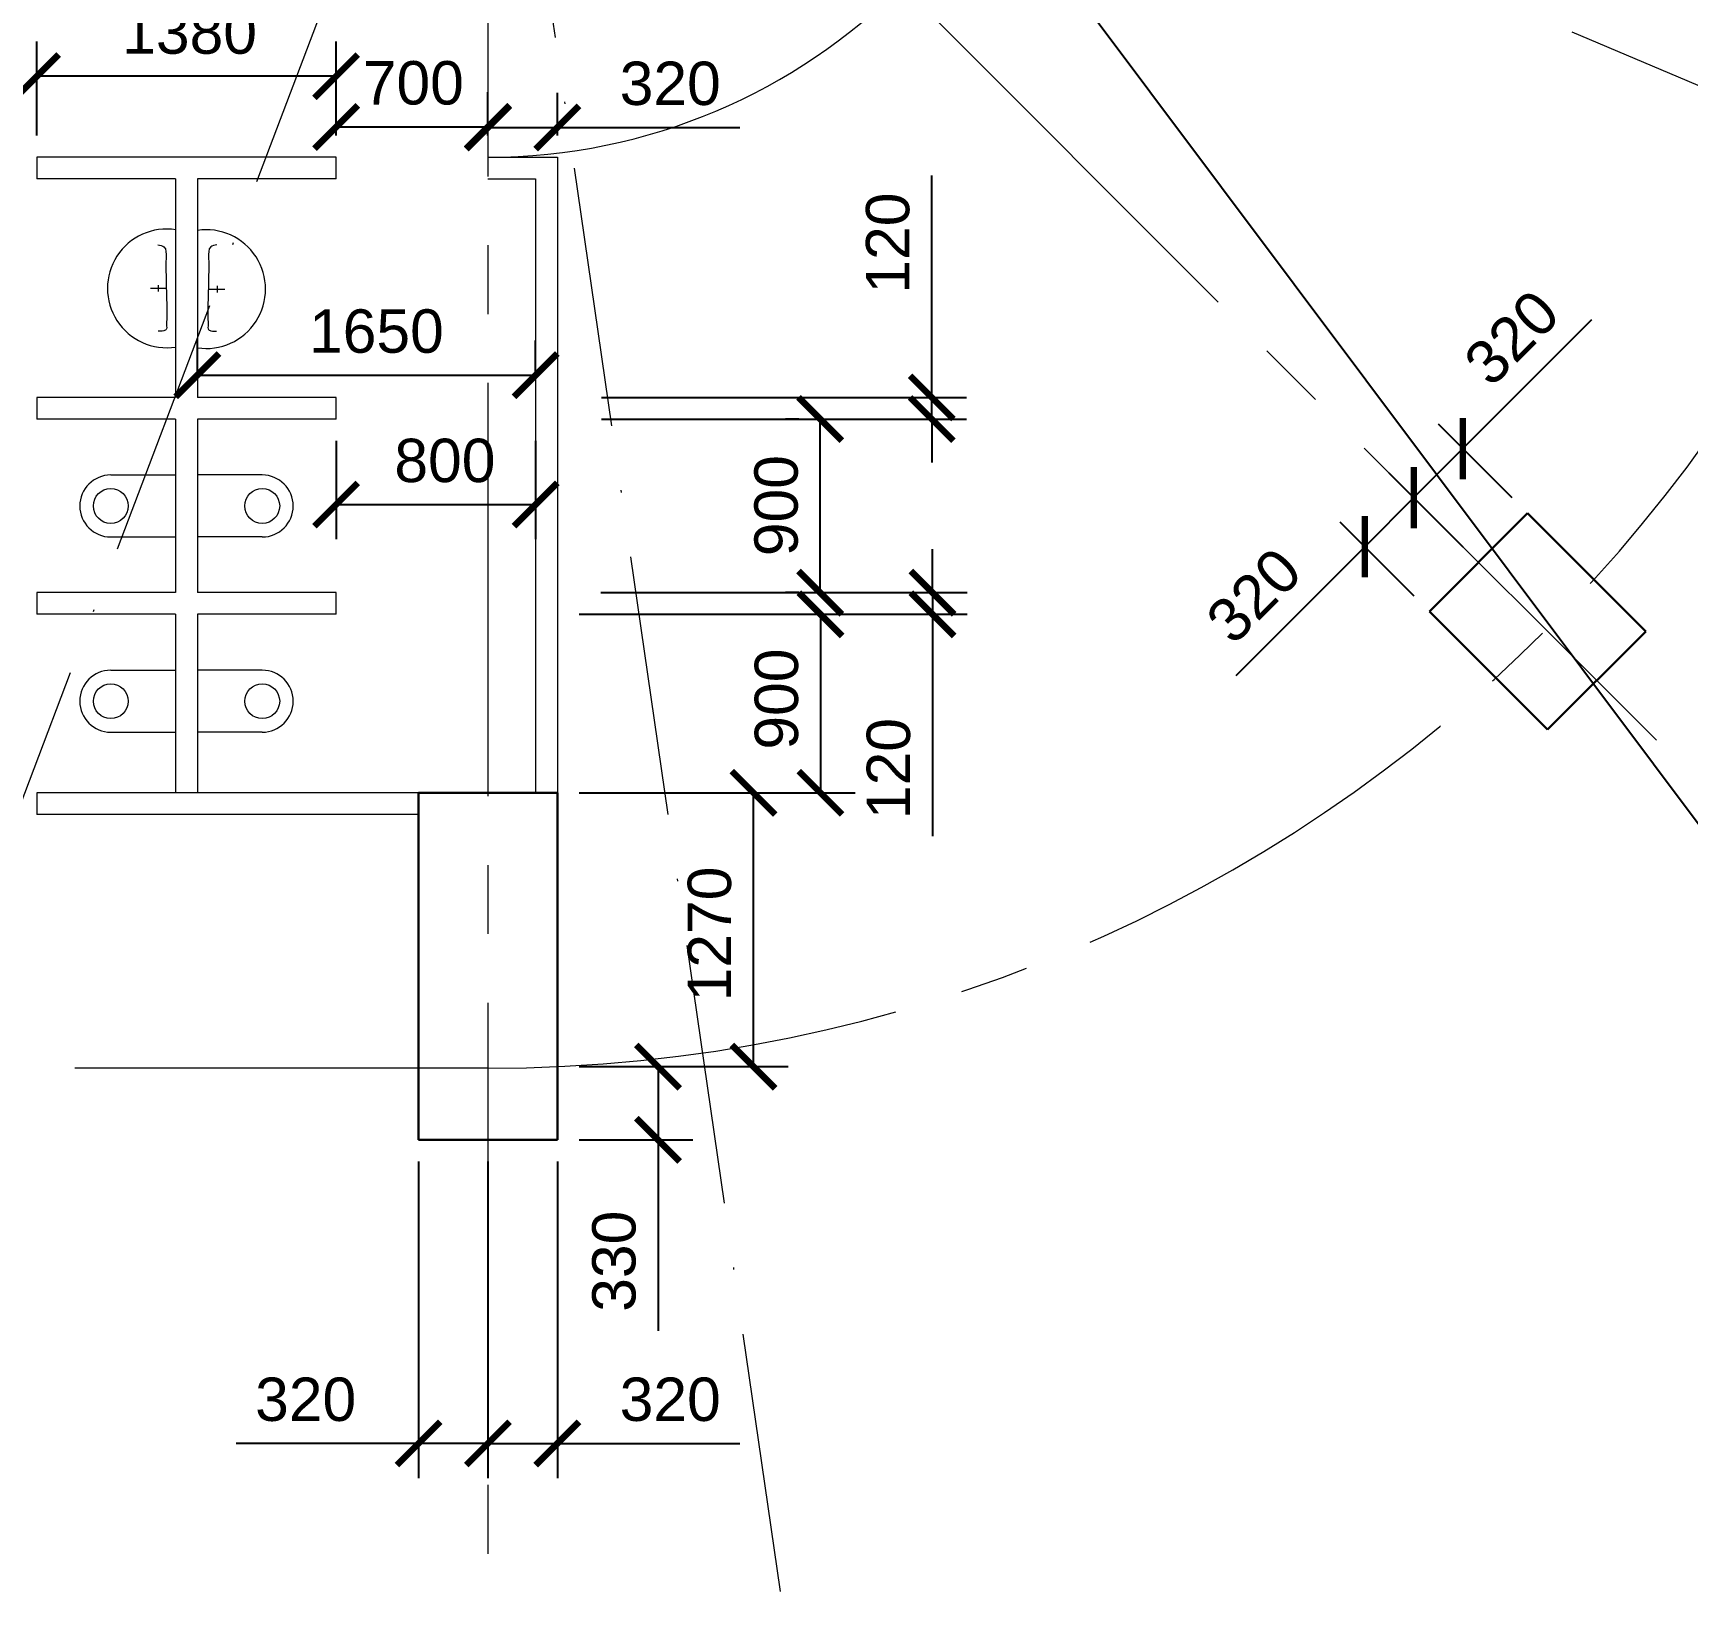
# Model space of a CAD drawing. Header units: millimetres. Extents: x -273 to 3634, y 3015 to 4572.
# Drawn here: x 2526.4 to 2602.7, y 3849.1 to 3921 of the extents above; entities that cross this region are included whole.
import ezdxf

# ---------------------------------------------------------------- set-up
doc = ezdxf.new("R2010")
doc.units = ezdxf.units.MM
doc.linetypes.add('ACAD_ISO10W100', pattern=[18, 12, -3, 0, -3])
doc.linetypes.add('CENTER2', pattern=[28.575, 19.05, -3.175, 3.175, -3.175])
doc.layers.add('@', color=250, linetype='Continuous', lineweight=60)
doc.styles.get("Standard").update_dxf_attribs({"font": 'arial.ttf', "height": 2})
doc.dimstyles.new('ISO-25', dxfattribs={"dimtxt": 2, "dimasz": 2, "dimexe": 1.6, "dimexo": 1, "dimgap": 1, "dimtad": 1, "dimdsep": 46, "dimtxsty": 'Standard', "dimblk": 'ARCHTICK', "dimcen": 2, "dimadec": 0, "dimazin": 0, "dimtfac": 1, "dimtmove": 0, "dimatfit": 3, "dimfxl": 1, "dimarcsym": 0})

# ---------------------------------------------------------------- blocks, each defined once
blk = doc.blocks.new('_ArchTick')
at = {"color": 0, "linetype": 'ByBlock', "lineweight": 15, "const_width": 0.15}
blk.add_lwpolyline([(-0.5, -0.5), (0.5, 0.5)], dxfattribs=at)
blk = doc.blocks.new('*D163')
at = {"layer": '@', "color": 0, "lineweight": -2, "transparency": 16777216}
blk.add_line((2645.608, 3863.439), (2635.243, 3871.759), dxfattribs=at)
blk.add_arc((2547.349, 3942.314), 114.31, 315, 321.24476, dxfattribs=at)
at = {"layer": 'Defpoints', "color": 0, "lineweight": 15, "transparency": 16777216}
for p in [(2547.349, 3942.314), (2631.061, 3864.475), (2646.388, 3862.813), (2651.067, 3859.057), (2663.873, 3825.791)]:
    blk.add_point(p, dxfattribs=at)
at = {"layer": '@', "color": 0, "lineweight": -2, "transparency": 16777216, "xscale": 2, "yscale": 2, "zscale": 2}
for p, rotation in [((2636.491, 3870.757), 51.24475999005271), ((2628.179, 3861.485), 225.0000000000001)]:
    blk.add_blockref('_ArchTick', p, dxfattribs=dict(at, rotation=rotation))
at = {"layer": '@', "color": 0, "lineweight": 15, "transparency": 16777216, "insert": (2631.423, 3867.881), "char_height": 2, "attachment_point": 5, "rotation": 48.48051}
blk.add_mtext('1625', dxfattribs=at)
blk = doc.blocks.new('*D164')
at = {"layer": '@', "color": 0, "lineweight": -2, "transparency": 16777216}
blk.add_line((2626.225, 3844.056), (2617.901, 3854.425), dxfattribs=at)
blk.add_arc((2547.349, 3942.314), 114.303, 308.75524, 315, dxfattribs=at)
at = {"layer": 'Defpoints', "color": 0, "lineweight": 15, "transparency": 16777216}
for p in [(2547.349, 3942.314), (2622.093, 3855.835), (2626.851, 3843.276), (2630.607, 3838.597), (2663.873, 3825.791)]:
    blk.add_point(p, dxfattribs=at)
at = {"layer": '@', "color": 0, "lineweight": -2, "transparency": 16777216, "xscale": 2, "yscale": 2, "zscale": 2}
for p, rotation in [((2628.174, 3861.49), 45.0000000000004), ((2618.903, 3853.178), 218.7552400099466)]:
    blk.add_blockref('_ArchTick', p, dxfattribs=dict(at, rotation=rotation))
at = {"layer": '@', "color": 0, "lineweight": 15, "transparency": 16777216, "insert": (2622.818, 3859.177), "char_height": 2, "attachment_point": 5, "rotation": 42.23188}
blk.add_mtext('1625', dxfattribs=at)
blk = doc.blocks.new('*D167')
at = {"layer": '@', "color": 0, "lineweight": -2, "transparency": 16777216}
blk.add_line((2582.453, 3821.303), (2578.775, 3833.983), dxfattribs=at)
blk.add_arc((2547.349, 3942.314), 114.397, 278.24697, 286.17674, dxfattribs=at)
at = {"layer": 'Defpoints', "color": 0, "lineweight": 15, "transparency": 16777216}
for p in [(2547.349, 3942.314), (2568.962, 3829.977), (2582.732, 3820.343), (2584.41, 3814.557), (2568.636, 3795.449)]:
    blk.add_point(p, dxfattribs=at)
at = {"layer": '@', "color": 0, "lineweight": -2, "transparency": 16777216, "xscale": 2, "yscale": 2, "zscale": 2}
for p, rotation in [((2579.221, 3832.446), 16.17674262462617), ((2563.759, 3829.1), 188.2469675792396)]:
    blk.add_blockref('_ArchTick', p, dxfattribs=dict(at, rotation=rotation))
at = {"layer": '@', "color": 0, "lineweight": 15, "transparency": 16777216, "insert": (2571.683, 3832.604), "char_height": 2, "attachment_point": 5, "rotation": 12.50577}
blk.add_mtext('1750', dxfattribs=at)
blk = doc.blocks.new('*D168')
at = {"layer": '@', "color": 0, "lineweight": -2, "transparency": 16777216}
blk.add_arc((2547.349, 3942.314), 114.475, 270, 278.24697, dxfattribs=at)
at = {"layer": 'Defpoints', "color": 0, "lineweight": 15, "transparency": 16777216}
for p in [(2547.349, 4076.356), (2547.349, 3942.314), (2552.84, 3827.971), (2568.636, 3795.449), (2547.349, 3783.059)]:
    blk.add_point(p, dxfattribs=at)
at = {"layer": '@', "color": 0, "lineweight": -2, "transparency": 16777216, "xscale": 2, "yscale": 2, "zscale": 2}
for p, rotation in [((2563.77, 3829.023), 8.246967579239435), ((2547.349, 3827.84), 180)]:
    blk.add_blockref('_ArchTick', p, dxfattribs=dict(at, rotation=rotation))
at = {"layer": '@', "color": 0, "lineweight": 15, "transparency": 16777216, "insert": (2555.761, 3830.176), "char_height": 2, "attachment_point": 5, "rotation": 4.28991}
blk.add_mtext('1625', dxfattribs=at)
blk = doc.blocks.new('*D169')
at = {"layer": '@', "color": 0, "lineweight": -2, "transparency": 16777216}
blk.add_line((2499.667, 3825.685), (2504.087, 3837.333), dxfattribs=at)
blk.add_arc((2547.349, 3951.334), 123.534, 249.21868, 270, dxfattribs=at)
at = {"layer": 'Defpoints', "color": 0, "lineweight": 15, "transparency": 16777216}
for p in [(2547.349, 4076.356), (2517.769, 3831.394), (2499.312, 3824.75), (2495.731, 3815.314), (2547.349, 3783.059)]:
    blk.add_point(p, dxfattribs=at)
at = {"layer": '@', "color": 0, "lineweight": -2, "transparency": 16777216, "xscale": 2, "yscale": 2, "zscale": 2, "rotation": 159.2186816920982}
blk.add_blockref('_ArchTick', (2503.519, 3835.837), dxfattribs=at)
at = {"layer": '@', "color": 0, "lineweight": -2, "transparency": 16777216, "xscale": 2, "yscale": 2, "zscale": 2}
blk.add_blockref('_ArchTick', (2547.349, 3827.8), dxfattribs=at)
at = {"layer": '@', "color": 0, "lineweight": 15, "transparency": 16777216, "insert": (2526.293, 3831.66), "char_height": 2, "attachment_point": 5, "rotation": 350.02105}
blk.add_mtext('5320', dxfattribs=at)
blk = doc.blocks.new('*D294')
at = {"layer": '@', "color": 0, "lineweight": -2, "transparency": 16777216}
blk.add_line((2529.276, 4067.011), (2530.466, 4058.802), dxfattribs=at)
blk.add_arc((2547.349, 3942.314), 119.305, 90, 98.24697, dxfattribs=at)
at = {"layer": 'Defpoints', "color": 0, "lineweight": 15, "transparency": 16777216}
for p in [(2547.349, 4076.356), (2528.272, 4073.939), (2529.133, 4068.001), (2535.919, 4061.071), (2547.349, 3783.059)]:
    blk.add_point(p, dxfattribs=at)
at = {"layer": '@', "color": 0, "lineweight": -2, "transparency": 16777216, "xscale": 2, "yscale": 2, "zscale": 2}
blk.add_blockref('_ArchTick', (2547.349, 4061.62), dxfattribs=at)
at = {"layer": '@', "color": 0, "lineweight": -2, "transparency": 16777216, "xscale": 2, "yscale": 2, "zscale": 2, "rotation": 188.2469675792458}
blk.add_blockref('_ArchTick', (2530.236, 4060.386), dxfattribs=at)
at = {"layer": '@', "color": 0, "lineweight": 15, "transparency": 16777216, "insert": (2538.895, 4063.346), "char_height": 2, "attachment_point": 5, "rotation": 3.99578}
blk.add_mtext('1625', dxfattribs=at)
blk = doc.blocks.new('*D295')
at = {"layer": '@', "color": 0, "lineweight": -2, "transparency": 16777216}
blk.add_line((2565.423, 4067.011), (2564.234, 4058.805), dxfattribs=at)
blk.add_arc((2547.349, 3942.314), 119.308, 81.75303, 90, dxfattribs=at)
at = {"layer": 'Defpoints', "color": 0, "lineweight": 15, "transparency": 16777216}
for p in [(2547.349, 4076.356), (2566.427, 4073.939), (2565.566, 4068.001), (2553.072, 4061.485), (2547.349, 3783.059)]:
    blk.add_point(p, dxfattribs=at)
at = {"layer": '@', "color": 0, "lineweight": -2, "transparency": 16777216, "xscale": 2, "yscale": 2, "zscale": 2}
for p, rotation in [((2547.349, 4061.623), 180), ((2564.463, 4060.389), 351.7530324207572)]:
    blk.add_blockref('_ArchTick', p, dxfattribs=dict(at, rotation=rotation))
at = {"layer": '@', "color": 0, "lineweight": 15, "transparency": 16777216, "insert": (2556.335, 4063.311), "char_height": 2, "attachment_point": 5, "rotation": 355.75268}
blk.add_mtext('1625', dxfattribs=at)
blk = doc.blocks.new('*D323')
at = {"layer": '@', "color": 0, "lineweight": -2, "transparency": 16777216}
for start, end in [(103.52849, 117.05698), (45, 90), (17.94302, 31.47151)]:
    blk.add_arc((2547.349, 3942.314), 8.49, start, end, dxfattribs=at)
at = {"layer": '@', "color": 0, "lineweight": 15, "transparency": 16777216}
for points in [[(2545.324, 3950.9), (2545.403, 3950.238), (2547.349, 3950.805)], [(2554.329, 3946.541), (2554.853, 3946.953), (2553.353, 3948.318)]]:
    blk.add_solid(points, dxfattribs=at)
at = {"layer": 'Defpoints', "color": 0, "lineweight": 15, "transparency": 16777216}
for p in [(2547.349, 4076.356), (2663.207, 4058.172), (2549.547, 3950.515), (2547.349, 3942.314), (2547.349, 3783.059)]:
    blk.add_point(p, dxfattribs=at)
at = {"layer": '@', "color": 0, "lineweight": 15, "transparency": 16777216, "insert": (2551.595, 3951.925), "char_height": 2, "attachment_point": 5, "rotation": 336.16517}
blk.add_mtext('45°', dxfattribs=at)
blk = doc.blocks.new('*D333')
at = {"layer": '@', "color": 0, "lineweight": -2, "transparency": 16777216}
for p, q in [((2592.307, 3901.882), (2598.255, 3907.829)), ((2594.584, 3899.605), (2591.176, 3903.013)), ((2590.045, 3899.619), (2592.307, 3901.882)), ((2592.321, 3897.342), (2588.913, 3900.751))]:
    blk.add_line(p, q, dxfattribs=at)
at = {"layer": 'Defpoints', "color": 0, "lineweight": 15, "transparency": 16777216}
for p in [(2590.045, 3899.619), (2595.291, 3898.898), (2593.029, 3896.635)]:
    blk.add_point(p, dxfattribs=at)
at = {"layer": '@', "color": 0, "lineweight": -2, "transparency": 16777216, "xscale": 2, "yscale": 2, "zscale": 2}
for p, rotation in [((2592.307, 3901.882), 45), ((2590.045, 3899.619), 225)]:
    blk.add_blockref('_ArchTick', p, dxfattribs=dict(at, rotation=rotation))
at = {"layer": '@', "color": 0, "lineweight": 15, "transparency": 16777216, "insert": (2594.558, 3906.992), "char_height": 2, "attachment_point": 5, "rotation": 45}
blk.add_mtext('320', dxfattribs=at)
blk = doc.blocks.new('*D334')
at = {"layer": '@', "color": 0, "lineweight": -2, "transparency": 16777216}
for p, q in [((2592.321, 3897.342), (2588.913, 3900.751)), ((2590.045, 3899.619), (2587.782, 3897.357)), ((2590.059, 3895.08), (2586.65, 3898.488)), ((2587.782, 3897.357), (2581.835, 3891.409))]:
    blk.add_line(p, q, dxfattribs=at)
at = {"layer": 'Defpoints', "color": 0, "lineweight": 15, "transparency": 16777216}
for p in [(2590.045, 3899.619), (2593.029, 3896.635), (2590.766, 3894.373)]:
    blk.add_point(p, dxfattribs=at)
at = {"layer": '@', "color": 0, "lineweight": -2, "transparency": 16777216, "xscale": 2, "yscale": 2, "zscale": 2}
for p, rotation in [((2590.045, 3899.619), 45.00000000000576), ((2587.782, 3897.357), 225.0000000000057)]:
    blk.add_blockref('_ArchTick', p, dxfattribs=dict(at, rotation=rotation))
at = {"layer": '@', "color": 0, "lineweight": 15, "transparency": 16777216, "insert": (2582.671, 3895.106), "char_height": 2, "attachment_point": 5, "rotation": 45}
blk.add_mtext('320', dxfattribs=at)
blk = doc.blocks.new('*D335')
at = {"layer": '@', "color": 0, "lineweight": -2, "transparency": 16777216}
for p, q in [((2526.549, 3916.314), (2526.549, 3920.647)), ((2540.349, 3916.314), (2540.349, 3920.647)), ((2540.349, 3919.047), (2526.549, 3919.047))]:
    blk.add_line(p, q, dxfattribs=at)
at = {"layer": 'Defpoints', "color": 0, "lineweight": 15, "transparency": 16777216}
for p in [(2526.549, 3919.047), (2526.549, 3915.314), (2540.349, 3915.314)]:
    blk.add_point(p, dxfattribs=at)
at = {"layer": '@', "color": 0, "lineweight": -2, "transparency": 16777216, "xscale": 2, "yscale": 2, "zscale": 2, "rotation": 180}
blk.add_blockref('_ArchTick', (2526.549, 3919.047), dxfattribs=at)
at = {"layer": '@', "color": 0, "lineweight": -2, "transparency": 16777216, "xscale": 2, "yscale": 2, "zscale": 2}
blk.add_blockref('_ArchTick', (2540.349, 3919.047), dxfattribs=at)
at = {"layer": '@', "color": 0, "lineweight": 15, "transparency": 16777216, "insert": (2533.592, 3921.069), "char_height": 2, "attachment_point": 5}
blk.add_mtext('1380', dxfattribs=at)
blk = doc.blocks.new('*D344')
at = {"layer": '@', "color": 0, "lineweight": -2, "transparency": 16777216}
for p, q in [((2533.949, 3905.242), (2533.949, 3906.864)), ((2549.549, 3905.242), (2549.549, 3906.864)), ((2533.949, 3905.264), (2549.549, 3905.264))]:
    blk.add_line(p, q, dxfattribs=at)
at = {"layer": 'Defpoints', "color": 0, "lineweight": 15, "transparency": 16777216}
for p in [(2549.549, 3905.264), (2533.949, 3904.242), (2549.549, 3904.242)]:
    blk.add_point(p, dxfattribs=at)
at = {"layer": '@', "color": 0, "lineweight": -2, "transparency": 16777216, "xscale": 2, "yscale": 2, "zscale": 2, "rotation": 180}
blk.add_blockref('_ArchTick', (2533.949, 3905.264), dxfattribs=at)
at = {"layer": '@', "color": 0, "lineweight": -2, "transparency": 16777216, "xscale": 2, "yscale": 2, "zscale": 2}
blk.add_blockref('_ArchTick', (2549.549, 3905.264), dxfattribs=at)
at = {"layer": '@', "color": 0, "lineweight": 15, "transparency": 16777216, "insert": (2542.206, 3907.285), "char_height": 2, "attachment_point": 5}
blk.add_mtext('1650', dxfattribs=at)
blk = doc.blocks.new('*D345')
at = {"layer": '@', "color": 0, "lineweight": -2, "transparency": 16777216}
for p, q in [((2540.349, 3916.314), (2540.349, 3918.308)), ((2547.349, 3916.314), (2547.349, 3918.308)), ((2540.349, 3916.708), (2547.349, 3916.708))]:
    blk.add_line(p, q, dxfattribs=at)
at = {"layer": 'Defpoints', "color": 0, "lineweight": 15, "transparency": 16777216}
for p in [(2547.349, 3916.708), (2540.349, 3915.314), (2547.349, 3915.314)]:
    blk.add_point(p, dxfattribs=at)
at = {"layer": '@', "color": 0, "lineweight": -2, "transparency": 16777216, "xscale": 2, "yscale": 2, "zscale": 2, "rotation": 180}
blk.add_blockref('_ArchTick', (2540.349, 3916.708), dxfattribs=at)
at = {"layer": '@', "color": 0, "lineweight": -2, "transparency": 16777216, "xscale": 2, "yscale": 2, "zscale": 2}
blk.add_blockref('_ArchTick', (2547.349, 3916.708), dxfattribs=at)
at = {"layer": '@', "color": 0, "lineweight": 15, "transparency": 16777216, "insert": (2543.908, 3918.729), "char_height": 2, "attachment_point": 5}
blk.add_mtext('700', dxfattribs=at)
blk = doc.blocks.new('*D346')
at = {"layer": '@', "color": 0, "lineweight": -2, "transparency": 16777216}
for p, q in [((2547.349, 3916.314), (2547.349, 3918.284)), ((2550.549, 3916.314), (2550.549, 3918.284)), ((2547.349, 3916.684), (2550.549, 3916.684)), ((2550.549, 3916.684), (2558.96, 3916.684))]:
    blk.add_line(p, q, dxfattribs=at)
at = {"layer": 'Defpoints', "color": 0, "lineweight": 15, "transparency": 16777216}
for p in [(2550.549, 3916.684), (2547.349, 3915.314), (2550.549, 3915.314)]:
    blk.add_point(p, dxfattribs=at)
at = {"layer": '@', "color": 0, "lineweight": -2, "transparency": 16777216, "xscale": 2, "yscale": 2, "zscale": 2, "rotation": 180}
blk.add_blockref('_ArchTick', (2547.349, 3916.684), dxfattribs=at)
at = {"layer": '@', "color": 0, "lineweight": -2, "transparency": 16777216, "xscale": 2, "yscale": 2, "zscale": 2}
blk.add_blockref('_ArchTick', (2550.549, 3916.684), dxfattribs=at)
at = {"layer": '@', "color": 0, "lineweight": 15, "transparency": 16777216, "insert": (2555.755, 3918.706), "char_height": 2, "attachment_point": 5}
blk.add_mtext('320', dxfattribs=at)
blk = doc.blocks.new('*D347')
at = {"layer": '@', "color": 0, "lineweight": -2, "transparency": 16777216}
for p, q in [((2551.549, 3886.014), (2561.195, 3886.014)), ((2559.595, 3873.389), (2559.595, 3886.014)), ((2551.549, 3873.389), (2561.195, 3873.389))]:
    blk.add_line(p, q, dxfattribs=at)
at = {"layer": 'Defpoints', "color": 0, "lineweight": 15, "transparency": 16777216}
for p in [(2550.549, 3886.014), (2559.595, 3886.014), (2550.549, 3873.389)]:
    blk.add_point(p, dxfattribs=at)
at = {"layer": '@', "color": 0, "lineweight": -2, "transparency": 16777216, "xscale": 2, "yscale": 2, "zscale": 2}
for p, rotation in [((2559.595, 3886.014), 90), ((2559.595, 3873.389), 270)]:
    blk.add_blockref('_ArchTick', p, dxfattribs=dict(at, rotation=rotation))
at = {"layer": '@', "color": 0, "lineweight": 15, "transparency": 16777216, "insert": (2557.574, 3879.503), "char_height": 2, "attachment_point": 5, "rotation": 90}
blk.add_mtext('1270', dxfattribs=at)
blk = doc.blocks.new('*D348')
at = {"layer": '@', "color": 0, "lineweight": -2, "transparency": 16777216}
for p, q in [((2551.549, 3873.389), (2556.791, 3873.389)), ((2555.191, 3873.389), (2555.191, 3870.014)), ((2551.549, 3870.014), (2556.791, 3870.014)), ((2555.191, 3870.014), (2555.191, 3861.212))]:
    blk.add_line(p, q, dxfattribs=at)
at = {"layer": 'Defpoints', "color": 0, "lineweight": 15, "transparency": 16777216}
for p in [(2550.549, 3873.389), (2555.191, 3873.389), (2550.549, 3870.014)]:
    blk.add_point(p, dxfattribs=at)
at = {"layer": '@', "color": 0, "lineweight": -2, "transparency": 16777216, "xscale": 2, "yscale": 2, "zscale": 2}
for p, rotation in [((2555.191, 3873.389), 90), ((2555.191, 3870.014), 270)]:
    blk.add_blockref('_ArchTick', p, dxfattribs=dict(at, rotation=rotation))
at = {"layer": '@', "color": 0, "lineweight": 15, "transparency": 16777216, "insert": (2553.169, 3864.418), "char_height": 2, "attachment_point": 5, "rotation": 90}
blk.add_mtext('330', dxfattribs=at)
blk = doc.blocks.new('*D349')
at = {"layer": '@', "color": 0, "lineweight": -2, "transparency": 16777216}
for p, q in [((2551.549, 3894.242), (2564.284, 3894.242)), ((2562.684, 3894.242), (2562.684, 3886.014)), ((2560.595, 3886.014), (2564.284, 3886.014))]:
    blk.add_line(p, q, dxfattribs=at)
at = {"layer": 'Defpoints', "color": 0, "lineweight": 15, "transparency": 16777216}
for p in [(2550.549, 3894.242), (2559.595, 3886.014), (2562.684, 3886.014)]:
    blk.add_point(p, dxfattribs=at)
at = {"layer": '@', "color": 0, "lineweight": -2, "transparency": 16777216, "xscale": 2, "yscale": 2, "zscale": 2}
for p, rotation in [((2562.684, 3894.242), 90), ((2562.684, 3886.014), 270)]:
    blk.add_blockref('_ArchTick', p, dxfattribs=dict(at, rotation=rotation))
at = {"layer": '@', "color": 0, "lineweight": 15, "transparency": 16777216, "insert": (2560.663, 3890.333), "char_height": 2, "attachment_point": 5, "rotation": 90}
blk.add_mtext('900', dxfattribs=at)
blk = doc.blocks.new('*D350')
at = {"layer": '@', "color": 0, "lineweight": -2, "transparency": 16777216}
for p, q in [((2567.848, 3895.242), (2567.848, 3897.242)), ((2552.549, 3895.242), (2569.448, 3895.242)), ((2567.848, 3895.242), (2567.848, 3894.242)), ((2552.549, 3894.242), (2569.448, 3894.242)), ((2567.848, 3894.242), (2567.848, 3884.019))]:
    blk.add_line(p, q, dxfattribs=at)
at = {"layer": 'Defpoints', "color": 0, "lineweight": 15, "transparency": 16777216}
for p in [(2551.549, 3895.242), (2551.549, 3894.242), (2567.848, 3894.242)]:
    blk.add_point(p, dxfattribs=at)
at = {"layer": '@', "color": 0, "lineweight": -2, "transparency": 16777216, "xscale": 2, "yscale": 2, "zscale": 2}
for p, rotation in [((2567.848, 3895.242), 270), ((2567.848, 3894.242), 90)]:
    blk.add_blockref('_ArchTick', p, dxfattribs=dict(at, rotation=rotation))
at = {"layer": '@', "color": 0, "lineweight": 15, "transparency": 16777216, "insert": (2565.827, 3887.13), "char_height": 2, "attachment_point": 5, "rotation": 90}
blk.add_mtext('120', dxfattribs=at)
blk = doc.blocks.new('*D351')
at = {"layer": '@', "color": 0, "lineweight": -2, "transparency": 16777216}
for p, q in [((2561.684, 3903.242), (2561.069, 3903.242)), ((2562.669, 3895.242), (2562.669, 3903.242)), ((2561.684, 3895.242), (2561.069, 3895.242))]:
    blk.add_line(p, q, dxfattribs=at)
at = {"layer": 'Defpoints', "color": 0, "lineweight": 15, "transparency": 16777216}
for p in [(2562.669, 3903.242), (2562.684, 3903.242), (2562.684, 3895.242)]:
    blk.add_point(p, dxfattribs=at)
at = {"layer": '@', "color": 0, "lineweight": -2, "transparency": 16777216, "xscale": 2, "yscale": 2, "zscale": 2}
for p, rotation in [((2562.669, 3903.242), 90), ((2562.669, 3895.242), 270)]:
    blk.add_blockref('_ArchTick', p, dxfattribs=dict(at, rotation=rotation))
at = {"layer": '@', "color": 0, "lineweight": 15, "transparency": 16777216, "insert": (2560.648, 3899.251), "char_height": 2, "attachment_point": 5, "rotation": 90}
blk.add_mtext('900', dxfattribs=at)
blk = doc.blocks.new('*D352')
at = {"layer": '@', "color": 0, "lineweight": -2, "transparency": 16777216}
for p, q in [((2567.813, 3904.242), (2567.813, 3914.466)), ((2552.581, 3904.242), (2569.413, 3904.242)), ((2567.813, 3903.242), (2567.813, 3904.242)), ((2552.581, 3903.242), (2569.413, 3903.242)), ((2567.813, 3903.242), (2567.813, 3901.242))]:
    blk.add_line(p, q, dxfattribs=at)
at = {"layer": 'Defpoints', "color": 0, "lineweight": 15, "transparency": 16777216}
for p in [(2551.581, 3904.242), (2567.813, 3904.242), (2551.581, 3903.242)]:
    blk.add_point(p, dxfattribs=at)
at = {"layer": '@', "color": 0, "lineweight": -2, "transparency": 16777216, "xscale": 2, "yscale": 2, "zscale": 2}
for p, rotation in [((2567.813, 3904.242), 270), ((2567.813, 3903.242), 90)]:
    blk.add_blockref('_ArchTick', p, dxfattribs=dict(at, rotation=rotation))
at = {"layer": '@', "color": 0, "lineweight": 15, "transparency": 16777216, "insert": (2565.792, 3911.354), "char_height": 2, "attachment_point": 5, "rotation": 90}
blk.add_mtext('120', dxfattribs=at)
blk = doc.blocks.new('*D353')
at = {"layer": '@', "color": 0, "lineweight": -2, "transparency": 16777216}
for p, q in [((2540.349, 3902.242), (2540.349, 3897.701)), ((2549.549, 3902.242), (2549.549, 3897.701)), ((2540.349, 3899.301), (2549.549, 3899.301))]:
    blk.add_line(p, q, dxfattribs=at)
at = {"layer": 'Defpoints', "color": 0, "lineweight": 15, "transparency": 16777216}
for p in [(2540.349, 3903.242), (2549.549, 3903.242), (2549.549, 3899.301)]:
    blk.add_point(p, dxfattribs=at)
at = {"layer": '@', "color": 0, "lineweight": -2, "transparency": 16777216, "xscale": 2, "yscale": 2, "zscale": 2, "rotation": 180}
blk.add_blockref('_ArchTick', (2540.349, 3899.301), dxfattribs=at)
at = {"layer": '@', "color": 0, "lineweight": -2, "transparency": 16777216, "xscale": 2, "yscale": 2, "zscale": 2}
blk.add_blockref('_ArchTick', (2549.549, 3899.301), dxfattribs=at)
at = {"layer": '@', "color": 0, "lineweight": 15, "transparency": 16777216, "insert": (2545.364, 3901.322), "char_height": 2, "attachment_point": 5}
blk.add_mtext('800', dxfattribs=at)
blk = doc.blocks.new('*D354')
at = {"layer": '@', "color": 0, "lineweight": -2, "transparency": 16777216}
for p, q in [((2547.349, 3869.014), (2547.349, 3854.42)), ((2550.549, 3869.014), (2550.549, 3854.42)), ((2547.349, 3856.02), (2550.549, 3856.02)), ((2550.549, 3856.02), (2558.96, 3856.02))]:
    blk.add_line(p, q, dxfattribs=at)
at = {"layer": 'Defpoints', "color": 0, "lineweight": 15, "transparency": 16777216}
for p in [(2547.349, 3870.014), (2550.549, 3870.014), (2547.349, 3856.02)]:
    blk.add_point(p, dxfattribs=at)
at = {"layer": '@', "color": 0, "lineweight": -2, "transparency": 16777216, "xscale": 2, "yscale": 2, "zscale": 2, "rotation": 180}
blk.add_blockref('_ArchTick', (2547.349, 3856.02), dxfattribs=at)
at = {"layer": '@', "color": 0, "lineweight": -2, "transparency": 16777216, "xscale": 2, "yscale": 2, "zscale": 2}
blk.add_blockref('_ArchTick', (2550.549, 3856.02), dxfattribs=at)
at = {"layer": '@', "color": 0, "lineweight": 15, "transparency": 16777216, "insert": (2555.755, 3858.042), "char_height": 2, "attachment_point": 5}
blk.add_mtext('320', dxfattribs=at)
blk = doc.blocks.new('*D355')
at = {"layer": '@', "color": 0, "lineweight": -2, "transparency": 16777216}
for p, q in [((2544.149, 3869.014), (2544.149, 3854.42)), ((2547.349, 3869.014), (2547.349, 3854.42)), ((2544.149, 3856.02), (2535.739, 3856.02)), ((2547.349, 3856.02), (2544.149, 3856.02))]:
    blk.add_line(p, q, dxfattribs=at)
at = {"layer": 'Defpoints', "color": 0, "lineweight": 15, "transparency": 16777216}
for p in [(2544.149, 3870.014), (2547.349, 3870.014), (2544.149, 3856.02)]:
    blk.add_point(p, dxfattribs=at)
at = {"layer": '@', "color": 0, "lineweight": -2, "transparency": 16777216, "xscale": 2, "yscale": 2, "zscale": 2, "rotation": 180}
blk.add_blockref('_ArchTick', (2544.149, 3856.02), dxfattribs=at)
at = {"layer": '@', "color": 0, "lineweight": -2, "transparency": 16777216, "xscale": 2, "yscale": 2, "zscale": 2}
blk.add_blockref('_ArchTick', (2547.349, 3856.02), dxfattribs=at)
at = {"layer": '@', "color": 0, "lineweight": 15, "transparency": 16777216, "insert": (2538.944, 3858.042), "char_height": 2, "attachment_point": 5}
blk.add_mtext('320', dxfattribs=at)
blk = doc.blocks.new('*D384')
at = {"layer": '@', "color": 0, "lineweight": -2, "transparency": 16777216}
for p, q in [((2459.926, 4075.735), (2454.643, 4082.785)), ((2458.328, 4074.537), (2461.207, 4076.694)), ((2652.794, 3818.333), (2459.926, 4075.735)), ((2651.196, 3817.135), (2654.075, 3819.292))]:
    blk.add_line(p, q, dxfattribs=at)
at = {"layer": 'Defpoints', "color": 0, "lineweight": 15, "transparency": 16777216}
for p in [(2457.527, 4073.938), (2652.794, 3818.333), (2650.396, 3816.536)]:
    blk.add_point(p, dxfattribs=at)
at = {"layer": '@', "color": 0, "lineweight": -2, "transparency": 16777216, "xscale": 2, "yscale": 2, "zscale": 2}
for p, rotation in [((2459.926, 4075.735), 126.8437671405722), ((2652.794, 3818.333), 306.8437671405722)]:
    blk.add_blockref('_ArchTick', p, dxfattribs=dict(at, rotation=rotation))
at = {"layer": '@', "color": 0, "lineweight": 15, "transparency": 16777216, "insert": (2458.184, 4081.432), "char_height": 2, "attachment_point": 5, "rotation": 306.84377}
blk.add_mtext('380', dxfattribs=at)

msp = doc.modelspace()

# ---------------------------------------------------------------- linework, layer by layer
at = {"layer": '@', "color": 0, "linetype": 'CENTER2', "lineweight": 15}
for p, q in [((2547.349, 4076.356), (2547.349, 3783.059)), ((2547.349, 3942.314), (2663.873, 3825.791)), ((2547.349, 3873.314), (2312.074, 3873.314))]:
    msp.add_line(p, q, dxfattribs=at)
at = {"layer": '@', "color": 0, "linetype": 'ACAD_ISO10W100', "lineweight": 15}
for p, q in [((2547.349, 3942.314), (2496.877, 3809.314)), ((2547.349, 3942.314), (2669.777, 3890.347)), ((2568.636, 3795.449), (2547.349, 3942.314))]:
    msp.add_line(p, q, dxfattribs=at)
at = {"layer": '@', "color": 0, "lineweight": 15}
for p, q in [((2540.349, 3915.314), (2526.549, 3915.314)), ((2526.549, 3915.314), (2526.549, 3914.314)), ((2540.349, 3914.314), (2540.349, 3915.314)), ((2547.349, 3915.314), (2550.549, 3915.314)), ((2550.549, 3915.314), (2550.549, 3886.014)), ((2532.949, 3914.314), (2526.549, 3914.314)), ((2532.949, 3914.314), (2532.949, 3906.314)), ((2540.349, 3914.314), (2533.949, 3914.314)), ((2533.949, 3914.314), (2533.949, 3906.314)), ((2547.349, 3914.314), (2549.549, 3914.314)), ((2549.549, 3914.314), (2549.549, 3886.014)), ((2532.542, 3909.267), (2531.788, 3909.267)), ((2532.141, 3909.42), (2532.141, 3909.118)), ((2534.457, 3909.234), (2535.211, 3909.234)), ((2534.857, 3909.387), (2534.857, 3909.084)), ((2532.949, 3906.314), (2532.949, 3905.314)), ((2533.949, 3906.314), (2533.949, 3905.314)), ((2532.949, 3905.314), (2532.949, 3904.242)), ((2533.949, 3905.314), (2533.949, 3904.242)), ((2532.949, 3904.242), (2526.549, 3904.242)), ((2526.549, 3904.242), (2526.549, 3903.242)), ((2540.349, 3904.242), (2533.949, 3904.242)), ((2540.349, 3903.242), (2540.349, 3904.242)), ((2532.949, 3903.242), (2526.549, 3903.242)), ((2532.949, 3903.242), (2532.949, 3897.314)), ((2540.349, 3903.242), (2533.949, 3903.242)), ((2533.949, 3903.242), (2533.949, 3897.314)), ((2529.958, 3900.665), (2532.949, 3900.665)), ((2536.941, 3900.665), (2533.949, 3900.665)), ((2529.958, 3897.808), (2532.949, 3897.808)), ((2536.941, 3897.808), (2533.949, 3897.808)), ((2532.949, 3897.314), (2532.949, 3896.314)), ((2533.949, 3897.314), (2533.949, 3896.314)), ((2532.949, 3896.314), (2532.949, 3895.242)), ((2533.949, 3896.314), (2533.949, 3895.242)), ((2532.949, 3895.242), (2526.549, 3895.242)), ((2526.549, 3895.242), (2526.549, 3894.242)), ((2540.349, 3895.242), (2533.949, 3895.242)), ((2540.349, 3894.242), (2540.349, 3895.242)), ((2532.949, 3894.242), (2526.549, 3894.242)), ((2532.949, 3894.242), (2532.949, 3892.735)), ((2540.349, 3894.242), (2533.949, 3894.242)), ((2533.949, 3894.242), (2533.949, 3892.735)), ((2532.949, 3892.735), (2532.949, 3886.014)), ((2533.949, 3892.735), (2533.949, 3886.014)), ((2529.958, 3891.665), (2532.949, 3891.665)), ((2536.941, 3891.665), (2533.949, 3891.665)), ((2529.958, 3888.808), (2532.949, 3888.808)), ((2536.941, 3888.808), (2533.949, 3888.808)), ((2544.149, 3886.014), (2526.549, 3886.014)), ((2526.549, 3886.014), (2526.549, 3885.014)), ((2544.149, 3885.014), (2526.549, 3885.014))]:
    msp.add_line(p, q, dxfattribs=at)
at = {"layer": '@', "color": 0, "lineweight": 30}
for p, q in [((2590.766, 3894.373), (2595.291, 3898.898)), ((2595.291, 3898.898), (2600.736, 3893.453)), ((2596.211, 3888.928), (2590.766, 3894.373)), ((2600.736, 3893.453), (2596.211, 3888.928)), ((2544.149, 3870.014), (2544.149, 3886.014)), ((2550.549, 3886.014), (2544.149, 3886.014)), ((2550.549, 3870.014), (2550.549, 3886.014)), ((2550.549, 3870.014), (2544.149, 3870.014))]:
    msp.add_line(p, q, dxfattribs=at)
at = {"layer": '@', "color": 0, "lineweight": 15}
for centre in [(2529.958, 3899.236), (2536.941, 3899.236), (2529.958, 3890.236), (2536.941, 3890.236)]:
    msp.add_circle(centre, 0.805, dxfattribs=at)
at = {"layer": '@', "color": 0, "linetype": 'CENTER2', "lineweight": 15}
for radius, start in [(129, 241.41301), (69, 270)]:
    msp.add_arc((2547.349, 3942.314), radius, start, 90, dxfattribs=at)
at = {"layer": '@', "color": 0, "lineweight": 15}
for centre, radius, start, end in [((2547.349, 3942.314), 27, 270, 90), ((2532.542, 3909.267), 2.737, 81.43053, 278.56947), ((2534.357, 3909.233), 2.737, 261.43053, 98.56947), ((2529.958, 3899.236), 1.429, 90, 270), ((2536.941, 3899.236), 1.429, 270, 90), ((2529.958, 3890.236), 1.429, 90, 270), ((2536.941, 3890.236), 1.429, 270, 90)]:
    msp.add_arc(centre, radius, start, end, dxfattribs=at)
for points in [[(2532.121, 3911.273), (2532.411, 3911.176), (2532.508, 3910.681), (2532.532, 3907.688), (2532.533, 3907.525), (2532.533, 3907.407), (2532.398, 3907.311), (2532.143, 3907.299)], [(2534.854, 3911.273), (2534.564, 3911.176), (2534.467, 3910.681), (2534.443, 3907.688), (2534.442, 3907.525), (2534.442, 3907.407), (2534.577, 3907.311), (2534.832, 3907.299)]]:
    msp.add_spline(points, degree=3, dxfattribs=at)

# ---------------------------------------------------------------- dimensions: what is measured, and where the dimension line sits
for base, p1, p2, angle, text, picture, middle, dimtype in [((2652.794, 3818.333), (2457.527, 4073.938), (2650.396, 3816.536), 306.84377, '380', '*D384', (2456.566, 4080.22), 161), ((2567.813, 3904.242), (2551.581, 3903.242), (2551.581, 3904.242), 90, '120', '*D352', (2567.813, 3911.354), 160), ((2590.045, 3899.619), (2595.291, 3898.898), (2593.029, 3896.635), 225, '320', '*D333', (2595.988, 3905.563), 161), ((2562.669, 3903.242), (2562.684, 3895.242), (2562.684, 3903.242), 90, '900', '*D351', (2562.669, 3899.251), 160), ((2590.045, 3899.619), (2590.766, 3894.373), (2593.029, 3896.635), 45, '320', '*D334', (2584.101, 3893.676), 161), ((2567.848, 3894.242), (2551.549, 3895.242), (2551.549, 3894.242), 90, '120', '*D350', (2567.848, 3887.13), 160), ((2562.684, 3886.014), (2550.549, 3894.242), (2559.595, 3886.014), 90, '900', '*D349', (2562.684, 3890.333), 160), ((2559.595, 3886.014), (2550.549, 3873.389), (2550.549, 3886.014), 90, '1270', '*D347', (2559.595, 3879.503), 160), ((2555.191, 3873.389), (2550.549, 3870.014), (2550.549, 3873.389), 90, '330', '*D348', (2555.191, 3864.418), 160)]:
    dim = msp.add_linear_dim(base=base, p1=p1, p2=p2, angle=angle, text=text, dimstyle='ISO-25', dxfattribs=at)
    dim.commit()
    dim.dimension.update_dxf_attribs({"geometry": picture, "text_midpoint": middle, "dimtype": dimtype})
for base, line1, line2, text, picture, middle in [((2517.769, 3831.394), ((2547.349, 4076.356), (2547.349, 3783.059)), ((2499.312, 3824.75), (2495.731, 3815.314)), '5320', '*D169', (2525.943, 3829.669)), ((2535.919, 4061.071), ((2528.272, 4073.939), (2529.133, 4068.001)), ((2547.349, 4076.356), (2547.349, 3783.059)), '1625', '*D294', (2539.036, 4061.33)), ((2552.84, 3827.971), ((2547.349, 4076.356), (2547.349, 3783.059)), ((2568.636, 3795.449), (2547.349, 3942.314)), '1625', '*D168', (2555.913, 3828.16)), ((2553.072, 4061.485), ((2547.349, 4076.356), (2547.349, 3783.059)), ((2566.427, 4073.939), (2565.566, 4068.001)), '1625', '*D295', (2556.186, 4061.295)), ((2631.061, 3864.475), ((2547.349, 3942.314), (2663.873, 3825.791)), ((2651.067, 3859.057), (2646.388, 3862.813)), '1625', '*D163', (2632.937, 3866.542)), ((2622.093, 3855.835), ((2630.607, 3838.597), (2626.851, 3843.276)), ((2547.349, 3942.314), (2663.873, 3825.791)), '1625', '*D164', (2624.177, 3857.681))]:
    dim = msp.add_angular_dim_2l(base=base, line1=line1, line2=line2, text=text, dimstyle='ISO-25', dxfattribs=at)
    dim.commit()
    dim.dimension.update_dxf_attribs({"geometry": picture, "text_midpoint": middle, "dimtype": 162})
dim = msp.add_angular_dim_2l(base=(2549.547, 3950.515), line1=((2547.349, 3942.314), (2663.207, 4058.172)), line2=((2547.349, 4076.356), (2547.349, 3783.059)), dimstyle='ISO-25', override={"dimsah": 1}, dxfattribs=at)
dim.commit()
dim.dimension.update_dxf_attribs({"geometry": '*D323', "text_midpoint": (2550.78, 3950.08), "dimtype": 162})
dim = msp.add_angular_dim_2l(base=(2568.962, 3829.977), line1=((2568.636, 3795.449), (2547.349, 3942.314)), line2=((2584.41, 3814.557), (2582.732, 3820.343)), text='1750', dimstyle='ISO-25', override={"dimtxt": 2}, dxfattribs=at)
dim.commit()
dim.dimension.update_dxf_attribs({"geometry": '*D167', "text_midpoint": (2572.121, 3830.631), "dimtype": 162})
for base, p1, p2, text, picture, middle in [((2526.549, 3919.047), (2540.349, 3915.314), (2526.549, 3915.314), '1380', '*D335', (2533.592, 3919.047)), ((2547.349, 3916.708), (2540.349, 3915.314), (2547.349, 3915.314), '700', '*D345', (2543.908, 3916.708)), ((2550.549, 3916.684), (2547.349, 3915.314), (2550.549, 3915.314), '320', '*D346', (2555.755, 3916.684)), ((2549.549, 3905.264), (2533.949, 3904.242), (2549.549, 3904.242), '1650', '*D344', (2542.206, 3905.264)), ((2549.549, 3899.301), (2540.349, 3903.242), (2549.549, 3903.242), '800', '*D353', (2545.364, 3899.301)), ((2544.149, 3856.02), (2547.349, 3870.014), (2544.149, 3870.014), '320', '*D355', (2538.944, 3856.02)), ((2547.349, 3856.02), (2550.549, 3870.014), (2547.349, 3870.014), '320', '*D354', (2555.755, 3856.02))]:
    dim = msp.add_linear_dim(base=base, p1=p1, p2=p2, text=text, dimstyle='ISO-25', dxfattribs=at)
    dim.commit()
    dim.dimension.update_dxf_attribs({"geometry": picture, "text_midpoint": middle, "dimtype": 160})

doc.saveas('drawing.dxf')
